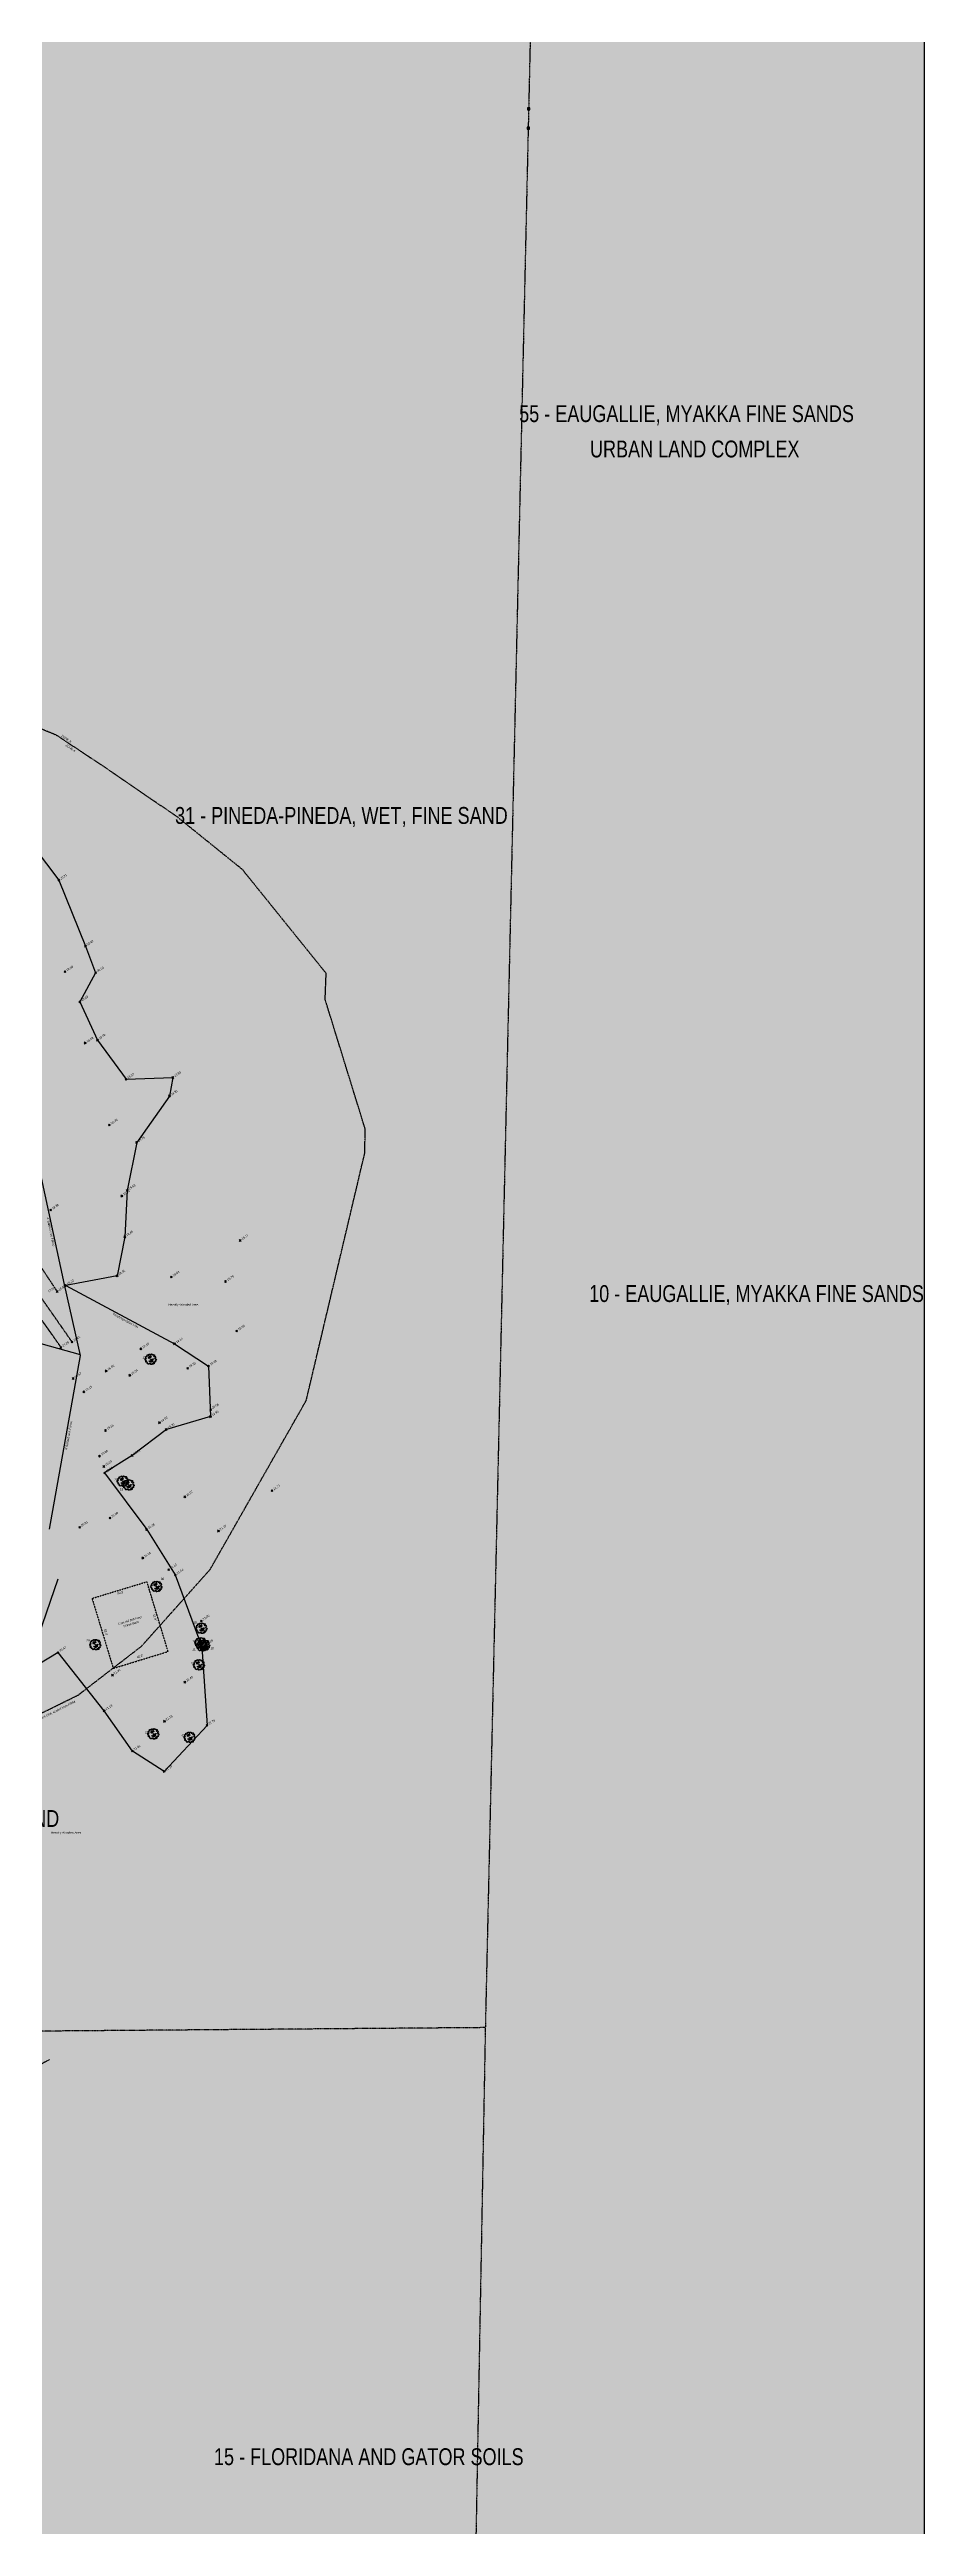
# Model space of a CAD drawing. Header units: inches. Extents: x -625442 to 34963, y -27993 to 66986.
# Drawn here: x -93297 to -85831, y 22077 to 43224 of the extents above; entities that cross this region are included whole.
import ezdxf
from ezdxf.enums import TextEntityAlignment as Align

# ---------------------------------------------------------------- set-up
doc = ezdxf.new("R2010")
doc.units = ezdxf.units.IN
doc.header["$LTSCALE"] = 0.5
doc.header["$MEASUREMENT"] = 0
for name, pattern in [('DASHED2', [0.375, 0.25, -0.125]), ('DIVIDE2', [0.625, 0.25, -0.125, 0, -0.125, 0, -0.125]), ('HIDDEN2', [0.1875, 0.125, -0.0625]), ('PHANTOM', [20, 10, -2, 2, -2, 2, -2])]:
    doc.linetypes.add(name, pattern=pattern)
for name, color, linetype in [('0-TEXT', 30, 'Continuous'), ('BUILDING OH', 80, 'HIDDEN2'), ('FEMA FLOOD ZONE', 190, 'PHANTOM'), ('FENCE', 7, 'FEN_LINE'), ('I-DWG-PEN-01', 7, 'Continuous'), ('SECTION LINE', 101, 'DIVIDE2'), ('SPOT ELEVATION TEXT', 252, 'Continuous'), ('SURVEY MONUMENTS', 1, 'Continuous'), ('TEXT', 7, 'Continuous'), ('TOE OF SLOPE', 36, 'DIVIDE2'), ('TOP OF BANK', 252, 'DASHED2'), ('TREE LINE', 73, 'Continuous'), ('Trees-Anno', 43, 'Continuous'), ('TreesMARK', 46, 'Continuous')]:
    doc.layers.add(name, color=color, linetype=linetype)
doc.styles.add('1-4T', font='Zap601Rm.ttf', dxfattribs={"width": 0.8, "height": 12})
doc.styles.add('BLDG', font='IC-Romans.shx', dxfattribs={"width": 0.8})
doc.styles.get("Standard").update_dxf_attribs({"font": 'Arial.ttf'})
doc.styles.add('TXT', font='IC-Romans.shx')
doc.linetypes.add('FEN_LINE', pattern='A,0.5,-0.2,[" X ",Standard,S=0.1,R=0,X=-0.1,Y=-0.05],-0.25', length=0.95)
pattern_1 = [(45, (-6223878.0124, -12656392.947), (-1.06066017178, 1.06066017178), [])]

# ---------------------------------------------------------------- blocks, each defined once
blk = doc.blocks.new('SPT10')
at = {"color": 0, "linetype": 'Continuous'}
for p, q in [((-0.4, -0.4), (0.4, 0.4)), ((0.4, -0.4), (-0.4, 0.4))]:
    blk.add_line(p, q, dxfattribs=at)
blk = doc.blocks.new('SPT13')
blk.add_hatch(color=0).paths.add_polyline_path([(-0.5, 0.5), (-0.5, -0.5), (0.5, -0.5), (0.5, 0.5)])
at = {"color": 0}
blk.add_lwpolyline([(-0.5, 0.5), (-0.5, -0.5), (0.5, -0.5), (0.5, 0.5)], close=True, dxfattribs=at)
blk = doc.blocks.new('TREE11')
at = {"linetype": 'Continuous'}
for p, q in [((-0.16, 0.18), (-0.18, 0.21)), ((-0.13, 0.18), (-0.18, 0.18)), ((-0.13, 0.24), (-0.13, 0.18)), ((-0.13, 0.18), (-0.1, 0.13)), ((-0.09, 0.24), (-0.05, 0.18)), ((-0.03, 0.25), (-0.06, 0.14)), ((0.01, -0.19), (-0.03, -0.23)), ((0.01, -0.12), (0.01, -0.24)), ((0.01, -0.17), (0.03, -0.23)), ((0.03, -0.23), (0.06, -0.26)), ((0.07, -0.06), (0.11, -0.1)), ((0.1, -0.09), (0.12, -0.16)), ((0.11, -0.1), (0.17, -0.11)), ((0.12, -0.16), (0.16, -0.17)), ((0.14, -0.11), (0.16, -0.13))]:
    blk.add_line(p, q, dxfattribs=at)
for points in [[(-0.04, 0.36), (-0.02, 0.34), (0.01, 0.35), (0.03, 0.36), (0.02, 0.39), (-0.03, 0.4), (-0.02, 0.43), (0.01, 0.45), (0.06, 0.47), (0.1, 0.45), (0.14, 0.45), (0.15, 0.41), (0.14, 0.39), (0.14, 0.38), (0.17, 0.37), (0.2, 0.38), (0.22, 0.39), (0.24, 0.41), (0.31, 0.4), (0.34, 0.38), (0.35, 0.35), (0.34, 0.33), (0.34, 0.28), (0.29, 0.28), (0.25, 0.28), (0.27, 0.25), (0.29, 0.24), (0.33, 0.24), (0.36, 0.27), (0.39, 0.28), (0.41, 0.25), (0.44, 0.22), (0.43, 0.2), (0.45, 0.15), (0.41, 0.15), (0.39, 0.09), (0.35, 0.08), (0.37, 0.06), (0.39, 0.03), (0.42, 0.03), (0.46, 0.04), (0.48, 0.02), (0.47, 0), (0.5, -0.03), (0.49, -0.07), (0.48, -0.08), (0.45, -0.14), (0.43, -0.09), (0.4, -0.1), (0.4, -0.12), (0.44, -0.2), (0.43, -0.23), (0.41, -0.24), (0.41, -0.27), (0.36, -0.27), (0.33, -0.25), (0.31, -0.23), (0.28, -0.24), (0.28, -0.27), (0.25, -0.28), (0.27, -0.3), (0.33, -0.31), (0.32, -0.36), (0.31, -0.42), (0.28, -0.42), (0.25, -0.44), (0.21, -0.42), (0.22, -0.36), (0.18, -0.36), (0.17, -0.38), (0.14, -0.4), (0.16, -0.42), (0.14, -0.46), (0.09, -0.46), (0.07, -0.44), (0, -0.47), (-0.03, -0.47), (-0.03, -0.42), (0, -0.41), (-0.01, -0.38), (-0.06, -0.39), (-0.06, -0.37), (-0.14, -0.37), (-0.15, -0.4), (-0.18, -0.41), (-0.18, -0.43), (-0.24, -0.45), (-0.26, -0.42), (-0.24, -0.4), (-0.25, -0.38), (-0.31, -0.38), (-0.3, -0.29), (-0.32, -0.26), (-0.35, -0.27), (-0.42, -0.27), (-0.42, -0.21), (-0.38, -0.2), (-0.37, -0.15), (-0.38, -0.14), (-0.45, -0.15), (-0.48, -0.13), (-0.47, -0.11), (-0.49, -0.05), (-0.46, -0.05), (-0.44, -0.03), (-0.43, -0.02), (-0.49, -0.02), (-0.52, 0.03), (-0.5, 0.05), (-0.45, 0.08), (-0.41, 0.07), (-0.38, 0.08), (-0.39, 0.12), (-0.44, 0.13), (-0.41, 0.27), (-0.29, 0.27), (-0.28, 0.28), (-0.34, 0.3), (-0.33, 0.36), (-0.34, 0.38), (-0.3, 0.38), (-0.24, 0.39), (-0.22, 0.36), (-0.18, 0.37), (-0.17, 0.4), (-0.16, 0.46), (-0.11, 0.45), (-0.06, 0.42), (-0.07, 0.39)], [(-0.12, 0.26), (-0.07, 0.24), (-0.02, 0.25), (0.03, 0.23), (0.05, 0.2), (0.02, 0.18), (-0.02, 0.13), (-0.09, 0.15), (-0.11, 0.12), (-0.12, 0.09), (-0.17, 0.06), (-0.19, 0.1), (-0.2, 0.17), (-0.18, 0.22), (-0.14, 0.24)], [(0.01, -0.11), (0.08, -0.04), (0.12, -0.05), (0.16, 0.01), (0.21, 0.05), (0.24, 0.03), (0.23, -0.02), (0.19, -0.03), (0.17, -0.07), (0.17, -0.15), (0.15, -0.2), (0.09, -0.23), (0.05, -0.26), (0, -0.24), (-0.05, -0.22), (-0.11, -0.21), (-0.13, -0.17), (-0.12, -0.12), (-0.03, -0.15)]]:
    blk.add_lwpolyline(points, close=True, dxfattribs=at)
blk.add_circle((0, 0), 0.0248, dxfattribs=at)

msp = doc.modelspace()

# ---------------------------------------------------------------- hatches: boundary and pattern name
at = {"layer": 'I-DWG-PEN-01', "true_color": 0xedee99}
h = msp.add_hatch(color=61, dxfattribs=at)
h.dxf.hatch_style = 1
h.paths.add_polyline_path([(-97249.07687, 28214.19198), (-97361.17318, 29846.59999), (-97353.79262, 30054.0043), (-97189.09289, 30230.14189), (-96943.49166, 30423.59989), (-96791.93745, 30461.4854), (-96616.41954, 30419.02713), (-95489.2004, 29687.93072), (-95124.24328, 29603.20213), (-94919.64439, 29647.40755), (-94633.9447, 29774.50197), (-94289.25745, 29973.43249), (-93644.29443, 30632.6096), (-93473.89909, 30806.76021), (-93155.68974, 30968.05738), (-93012.89219, 31040.44006), (-92881.55555, 31031.41971), (-92707.63901, 30951.52889), (-91987.93089, 30955.14334), (-91873.58553, 31068.12197), (-91786.02942, 31256.431), (-91692.75817, 31564.57164), (-91586.07812, 31917.01101), (-91508.03057, 32064.60802), (-91524.44289, 32820.87927), (-92436.49406, 32860.12059), (-92799.85691, 32974.11916), (-93378.69379, 33067.01031), (-94101.48367, 33430.59105), (-94586.6365, 33629.97762), (-95155.06087, 33736.5131), (-95917.3229, 33659.0843), (-96181.17982, 33514.69104), (-96553.93029, 33376.57454), (-96956.00374, 33376.57454), (-97170.84433, 33672.3527), (-97212.4801, 33976.10238), (-97184.06813, 34252.18438), (-96976.04585, 34780.13803), (-96193.40009, 36059.55906), (-96075.22567, 36308.87316), (-96226.23186, 37785.0924), (-96171.92742, 38668.83399), (-96104.6127, 39041.853), (-95933.2726, 39202.8826), (-95776.21677, 39202.8826), (-95688.76742, 39126.44292), (-95404.07838, 38816.08369), (-95308.32322, 38384.83593), (-95108.15124, 38122.16407), (-94875.50335, 37903.73152), (-94693.32372, 37851.61314), (-93741.12429, 37932.25582), (-93802.23279, 39520.04551), (-93836.60187, 40543.13307), (-93822.21084, 41161.6545), (-93556.01947, 43308.08218), (-93456.15056, 44733.83157), (-93527.43669, 45237.05102), (-93732.07829, 45655.24914), (-93870.30194, 45998.02136), (-93812.48159, 46691.40174), (-93709.3174, 47287.15489), (-93441.31826, 48135.24497), (-93217.73772, 48814.7345), (-93121.51282, 49466.72276), (-92813.17324, 50491.27705), (-92308.51921, 51848.68462), (-92075.76381, 52400.1257), (-91326.2495, 53479.54578), (-90704.36062, 54375.16489), (-90081.78118, 55552.96334), (-89795.76122, 56183.15702), (-89711.89895, 56718.00371), (-91785.54545, 56495.52223), (-93463.75175, 56643.70866), (-94754.95178, 56643.70866), (-95546.84267, 56705.7166), (-95551.07756, 56628.18469), (-95777.36309, 53063.52788), (-95514.22457, 53048.31343), (-94990.28286, 52910.85018), (-94571.53375, 52625.8137), (-94326.48769, 52459.01438), (-93968.69759, 52156.81601), (-93754.68972, 51784.78921), (-93693.50293, 51339.33324), (-93702.76955, 51037.94389), (-93843.86856, 50505.399), (-94019.37224, 50103.05146), (-94294.73059, 49736.09969), (-94671.74429, 49386.4067), (-94792.75848, 49344.98993), (-95764.01073, 49449.26368), (-96094.315, 49462.95591), (-96094.55606, 49460.22105), (-96307.95184, 46877.43979), (-96609.02474, 44896.58058), (-96914.01211, 43220.30303), (-97056.45627, 41917.44814), (-97272.12957, 40127.08882), (-97357.0879, 39427.21599), (-97705.87089, 37944.79637), (-98111.75584, 36104.40848), (-98391.13543, 34838.63486), (-98555.88498, 33891.39844), (-98780.92454, 32962.22505), (-99146.11653, 32085.3087), (-100362.58568, 29690.66082), (-100957.57866, 28706.15208), (-101657.25179, 27572.15349), (-102383.53624, 26393.5828), (-103138.23265, 25275.84462), (-104262.17075, 23661.92487), (-105388.55808, 22044.48814), (-106082.60507, 21047.87083), (-107148.46211, 19352.51021), (-108464.62225, 17372.48298), (-109055.33777, 16776.055), (-109717.89458, 15940.69409), (-110061.8265, 15467.53731), (-109922.99168, 15377.95787), (-109504.94006, 15293.56208), (-108989.76677, 15310.44185), (-108276.12252, 15559.41084), (-107122.10702, 15921.17049), (-106334.35821, 16074.2255), (-105204.52706, 16137.89288), (-103260.27884, 15962.70127), (-102540.24244, 15897.82049), (-101641.04587, 15966.96898), (-101265.07129, 16393.91513), (-100799.38407, 17145.3363), (-100402.64854, 17852.43804), (-100111.56674, 18371.23314), (-99962.42939, 18637.04065), (-99471.68691, 19217.76474), (-99103.29115, 19653.70886), (-98799.32257, 20346.20761), (-98706.64206, 20604.12182), (-98687.56789, 21042.61081), (-98796.58244, 21453.8666), (-99047.32231, 21835.16218), (-99391.86722, 22278.64299), (-99642.06619, 22479.21281), (-99974.74668, 22635.82064), (-100284.41394, 22865.14131), (-100428.39867, 23144.11203), (-100356.91325, 23418.86596), (-100256.05504, 23661.23464), (-100043.10764, 23943.12504), (-99672.52792, 24147.63286), (-99329.60573, 24180.7977), (-98895.41224, 24283.05007), (-98575.32212, 24439.97528), (-98162.42337, 24835.86733), (-97665.81893, 25234.54495), (-97428.39538, 25618.29638), (-97203.23482, 26065.48717), (-97124.43289, 26487.36446)])
h.paths.add_polyline_path([(-85830.51263, 66986.05302), (-90855.85068, 66986.05302), (-92291.58733, 65280.22816), (-93083.35246, 64339.51759), (-93478.64811, 63729.64608), (-94075.69796, 62742.663), (-94715.82127, 61530.19717), (-95028.18208, 60553.21316), (-95243.43547, 59384.90037), (-95354.63501, 58316.39949), (-94656.49207, 58859.61827), (-93988.71123, 59279.7854), (-93380.99265, 59579.90522), (-93177.6535, 59644.44463), (-92442.18784, 59644.44463), (-92174.34527, 59486.48407), (-91963.58286, 59326.32958), (-91629.8846, 59174.95084), (-90488.08226, 59042.9139), (-89987.10784, 59044.37447), (-89383.07599, 59185.64013), (-89065.61212, 59277.43431), (-88606.11689, 59428.33852), (-87385.67128, 59408.31264), (-87381.79744, 59435.41027), (-87276.19916, 60778.77909), (-87182.69634, 61968.27542), (-87067.79255, 62509.5785), (-86900.21746, 62893.50249), (-86518.74127, 63280.42466), (-85946.90774, 63580.98511), (-85830.51263, 63642.16335)])
at = {"layer": 'I-DWG-PEN-01', "true_color": 0xd7ebd2}
h = msp.add_hatch(color=254, dxfattribs=at)
h.dxf.hatch_style = 1
h.paths.add_polyline_path([(-104113.74812, 14011.76531), (-103506.62474, 14346.79558), (-102538.05122, 14704.73894), (-101928.13342, 14930.13848), (-101563.80973, 14944.41141), (-101538.18772, 15700.3961), (-101641.04587, 15966.96898), (-102540.24244, 15897.82049), (-103260.27884, 15962.70127), (-105204.52706, 16137.89288), (-106334.35821, 16074.2255), (-107122.10702, 15921.17049), (-108276.12252, 15559.41084), (-108989.76677, 15310.44185), (-109504.94006, 15293.56208), (-109922.99168, 15377.95787), (-110061.8265, 15467.53731), (-110515.39398, 14843.55183), (-111403.60955, 13698.36476), (-112077.51122, 12939.11382), (-113785.26824, 11364.78666), (-114639.1432, 10672.08111), (-110930.77601, 10672.08111), (-110670.89114, 10825.59524), (-109820.24029, 11328.07515), (-108609.82789, 12157.2425), (-107276.13091, 12764.84046), (-106178.43403, 13177.1809), (-104940.22887, 13602.28131)])
h.paths.add_polyline_path([(-91352.61882, 26917.82647), (-90949.40909, 27077.20571), (-90474.95098, 27657.65858), (-89573.93336, 28802.32326), (-90008.8652, 28856.84059), (-90811.21856, 29145.48845), (-91200.9365, 29438.72139), (-91649.55661, 30210.55975), (-91938.13877, 30761.62063), (-91987.93089, 30955.14334), (-92707.63901, 30951.52889), (-92881.55555, 31031.41971), (-93012.89219, 31040.44006), (-93155.68974, 30968.05738), (-93473.89909, 30806.76021), (-93644.29443, 30632.6096), (-94289.25745, 29973.43249), (-94633.9447, 29774.50197), (-94919.64439, 29647.40755), (-95124.24328, 29603.20213), (-95489.2004, 29687.93072), (-96616.41954, 30419.02713), (-96791.93745, 30461.4854), (-96943.49166, 30423.59989), (-97189.09289, 30230.14189), (-97353.79262, 30054.0043), (-97361.17318, 29846.59999), (-97249.07687, 28214.19198), (-97124.43289, 26487.36446), (-97203.23482, 26065.48717), (-97428.39538, 25618.29638), (-97664.19986, 25237.16188), (-97137.73499, 25138.92678), (-95973.19312, 25074.43667), (-95131.31781, 25177.03415), (-94295.07934, 25369.3767), (-93379.76137, 25775.53281), (-92643.73344, 26235.23091), (-91892.50704, 26704.42146)])
h.paths.add_polyline_path([(-91081.55927, 46743.50472), (-90745.29881, 47738.67193), (-90200.74843, 48666.92235), (-90023.25623, 49074.12778), (-89737.97646, 49728.62119), (-89616.69182, 50147.59891), (-89463.11631, 50535.34072), (-88505.99176, 51925.32459), (-87170.96386, 53966.77596), (-86476.41512, 55198.42643), (-85830.51263, 56314.35891), (-85830.51263, 63642.16335), (-85946.90774, 63580.98511), (-86518.74127, 63280.42466), (-86900.21746, 62893.50249), (-87067.79255, 62509.5785), (-87182.69634, 61968.27542), (-87276.19916, 60778.77909), (-87383.92975, 59408.28406), (-87385.67128, 59408.31264), (-87450.27227, 58956.42585), (-87559.02349, 58670.64675), (-87853.05745, 58260.09043), (-88515.08046, 57675.19297), (-89099.41099, 57177.41026), (-89426.07115, 56932.39349), (-89711.89895, 56718.00371), (-89795.76122, 56183.15702), (-90081.78118, 55552.96334), (-90704.36062, 54375.16489), (-91326.2495, 53479.54578), (-92075.76381, 52400.1257), (-92308.51921, 51848.68462), (-92813.17324, 50491.27705), (-93121.51282, 49466.72276), (-93217.73772, 48814.7345), (-93441.31826, 48135.24497), (-93709.3174, 47287.15489), (-93812.48159, 46691.40174), (-93870.30194, 45998.02136), (-93732.07829, 45655.24914), (-93527.43669, 45237.05102), (-93456.15056, 44733.83157), (-93556.01947, 43308.08218), (-93822.21084, 41161.6545), (-93836.60187, 40543.13307), (-93802.23279, 39520.04551), (-93741.12429, 37932.25582), (-93694.00113, 37661.16256), (-93498.40553, 37297.32297), (-93275.63635, 36861.60414), (-92977.75198, 36328.94524), (-92666.18829, 36150.53359), (-92557.89695, 36045.29617), (-92476.06583, 38198.71777), (-92247.60999, 40353.38196), (-91738.74969, 43594.04924), (-91331.45, 46003.94985)])
at = {"layer": 'I-DWG-PEN-01', "true_color": 0xadddf7}
h = msp.add_hatch(color=141, dxfattribs=at)
h.dxf.hatch_style = 1
h.paths.add_polyline_path([(-93896.47198, 17091.29513), (-94026.80974, 17239.35523), (-94208.41999, 17688.10211), (-94425.85125, 18476.43816), (-94610.72831, 18875.81833), (-94820.06728, 19204.56104), (-95056.60117, 19419.19118), (-95721.30737, 19476.27982), (-96353.32416, 19536.43135), (-96705.87595, 19880.14955), (-96766.06633, 20412.91014), (-96682.06883, 20921.03514), (-96551.11899, 21278.29907), (-96430.4393, 21608.10177), (-96369.35215, 22056.64221), (-96395.27309, 22700.40319), (-96508.47969, 22934.55384), (-96976.91415, 23365.67526), (-97277.04045, 23459.56169), (-98052.14195, 23475.20892), (-98509.42372, 23531.25606), (-98646.57267, 23647.32839), (-99034.93122, 24099.67124), (-99128.54527, 24228.14735), (-99329.60573, 24180.7977), (-99672.52792, 24147.63286), (-100043.10764, 23943.12504), (-100256.05504, 23661.23464), (-100356.91325, 23418.86596), (-100428.39867, 23144.11203), (-100284.41394, 22865.14131), (-99974.74668, 22635.82064), (-99642.06619, 22479.21281), (-99391.86722, 22278.64299), (-99047.32231, 21835.16218), (-98796.58244, 21453.8666), (-98687.56789, 21042.61081), (-98706.64206, 20604.12182), (-98799.32257, 20346.20761), (-99103.29115, 19653.70886), (-99471.68691, 19217.76474), (-99962.42939, 18637.04065), (-100111.56674, 18371.23314), (-100402.64854, 17852.43804), (-100799.38407, 17145.3363), (-101265.07129, 16393.91513), (-101641.04587, 15966.96898), (-101538.18772, 15700.3961), (-101563.80973, 14944.41141), (-101212.8095, 14879.32352), (-100731.54979, 14532.18499), (-99910.14362, 14221.20641), (-98810.11229, 13971.70126), (-97043.91572, 13920.8524), (-95352.82723, 13925.22179), (-93333.02255, 14158.99343), (-92151.94736, 14358.55564), (-91273.26887, 14700.6592), (-90725.52716, 15094.07691), (-90090.78447, 15782.89068), (-89861.68556, 15976.12772), (-89971.69905, 16064.8273), (-90361.26753, 16378.92116), (-90680.00538, 16485.09303), (-92163.52709, 16577.2693), (-93200.5425, 16670.73051), (-93453.59566, 16711.9499), (-93646.15914, 16876.88994)])
h.paths.add_polyline_path([(-92977.75198, 36328.94524), (-93275.63635, 36861.60414), (-93498.40553, 37297.32297), (-93694.00113, 37661.16256), (-93741.12429, 37932.25582), (-94693.32372, 37851.61314), (-94875.50335, 37903.73152), (-95108.15124, 38122.16407), (-95308.32322, 38384.83593), (-95404.07838, 38816.08369), (-95688.76742, 39126.44292), (-95776.21677, 39202.8826), (-95933.2726, 39202.8826), (-96104.6127, 39041.853), (-96171.92742, 38668.83399), (-96226.23186, 37785.0924), (-96075.22567, 36308.87316), (-96193.40009, 36059.55906), (-96976.04585, 34780.13803), (-97184.06813, 34252.18438), (-97212.4801, 33976.10238), (-97170.84433, 33672.3527), (-96956.00374, 33376.57454), (-96553.93029, 33376.57454), (-96181.17982, 33514.69104), (-95917.3229, 33659.0843), (-95155.06087, 33736.5131), (-94586.6365, 33629.97762), (-94101.48367, 33430.59105), (-93378.69379, 33067.01031), (-92799.85691, 32974.11916), (-92436.49406, 32860.12059), (-91524.44289, 32820.87927), (-90618.47696, 32878.00797), (-90458.681, 32983.33247), (-90054.08806, 33394.43727), (-89929.69318, 33527.1891), (-89872.84078, 34063.97088), (-89875.30334, 34341.63055), (-90007.47023, 34484.46155), (-90348.15048, 34615.90071), (-90586.22881, 34694.63602), (-90999.82505, 34867.4334), (-91662.62384, 35307.839), (-92284.60534, 35779.71161), (-92666.18829, 36150.53359)])
h.paths.add_polyline_path([(-93843.86856, 50505.399), (-93702.76955, 51037.94389), (-93693.50293, 51339.33324), (-93754.68972, 51784.78921), (-93968.69759, 52156.81601), (-94326.48769, 52459.01438), (-94571.53375, 52625.8137), (-94990.28286, 52910.85018), (-95514.22457, 53048.31343), (-95776.95059, 53063.50403), (-96094.315, 49462.95591), (-95764.01073, 49449.26368), (-94792.75848, 49344.98993), (-94671.74429, 49386.4067), (-94294.73059, 49736.09969), (-94019.37224, 50103.05146)])
h.paths.add_polyline_path([(-87853.05745, 58260.09043), (-87559.02349, 58670.64675), (-87450.27227, 58956.42585), (-87385.67128, 59408.31264), (-88606.11689, 59428.33852), (-89065.61212, 59277.43431), (-89383.07599, 59185.64013), (-89987.10784, 59044.37447), (-90488.08226, 59042.9139), (-91629.8846, 59174.95084), (-91963.58286, 59326.32958), (-92174.34527, 59486.48407), (-92442.18784, 59644.44463), (-93177.6535, 59644.44463), (-93380.99265, 59579.90522), (-93988.71123, 59279.7854), (-94656.49207, 58859.61827), (-95354.63501, 58316.39949), (-95474.06918, 58038.04651), (-95546.84267, 56705.7166), (-94754.95178, 56643.70866), (-93463.75175, 56643.70866), (-91785.54545, 56495.52223), (-89711.89895, 56718.00371), (-89426.07115, 56932.39349), (-89099.41099, 57177.41026), (-88515.08046, 57675.19297)])
at = {"layer": 'I-DWG-PEN-01', "true_color": 0xcecce6}
h = msp.add_hatch(dxfattribs=at)
h.set_pattern_fill('ANSI31', color=254, scale=12)
h.set_pattern_definition(pattern_1)
h.paths.add_polyline_path([(-85830.51263, 56314.35891), (-86476.41512, 55198.42643), (-87170.96386, 53966.77596), (-88505.99176, 51925.32459), (-89463.11631, 50535.34072), (-89527.09943, 50373.79849), (-89400.70536, 50009.83369), (-89232.32267, 49524.95833), (-89204.81795, 48804.48585), (-89299.44858, 48302.13843), (-89509.81955, 47722.54401), (-89741.52617, 47084.1676), (-90163.06702, 45877.89394), (-90297.49719, 44816.03343), (-90434.41126, 42474.17875), (-90305.26208, 41322.94911), (-89956.89522, 38790.67467), (-89729.66354, 37883.59473), (-89552.2311, 37509.25999), (-89108.63575, 36974.03121), (-88885.19756, 36527.45978), (-88806.33158, 35969.24702), (-85830.51263, 35609.30058)])
at = {"layer": 'I-DWG-PEN-01', "true_color": 0xddb3d4}
h = msp.add_hatch(dxfattribs=at)
h.set_pattern_fill('ANSI31', color=254, scale=12)
h.set_pattern_definition(pattern_1)
h.paths.add_polyline_path([(-89729.66354, 37883.59473), (-89956.89522, 38790.67467), (-90305.26208, 41322.94911), (-90434.41126, 42474.17875), (-90297.49719, 44816.03343), (-90163.06702, 45877.89394), (-89741.52617, 47084.1676), (-89509.81955, 47722.54401), (-89299.44858, 48302.13843), (-89204.81795, 48804.48585), (-89232.32267, 49524.95833), (-89400.70536, 50009.83369), (-89527.09943, 50373.79849), (-89616.69182, 50147.59891), (-89737.97646, 49728.62119), (-90023.25623, 49074.12778), (-90200.74843, 48666.92235), (-90745.29881, 47738.67193), (-91081.55927, 46743.50472), (-91331.45, 46003.94985), (-91738.74969, 43594.04924), (-92247.60999, 40353.38196), (-92476.06583, 38198.71777), (-92557.89695, 36045.29617), (-92284.60534, 35779.71161), (-91662.62384, 35307.839), (-90999.82505, 34867.4334), (-90586.22881, 34694.63602), (-90348.15048, 34615.90071), (-90007.47023, 34484.46155), (-89875.30334, 34341.63055), (-89872.84078, 34063.97088), (-89929.69318, 33527.1891), (-90054.08806, 33394.43727), (-90458.681, 32983.33247), (-90618.47696, 32878.00797), (-91524.44289, 32820.87927), (-91508.03057, 32064.60802), (-91586.07812, 31917.01101), (-91692.75817, 31564.57164), (-91786.02942, 31256.431), (-91873.58553, 31068.12197), (-91987.93089, 30955.14334), (-91938.13877, 30761.62063), (-91649.55661, 30210.55975), (-91200.9365, 29438.72139), (-90811.21856, 29145.48845), (-90008.8652, 28856.84059), (-89058.98599, 28737.77624), (-88766.70287, 28502.0017), (-88443.01854, 28183.95444), (-87853.29231, 28134.84348), (-87344.8021, 28253.71062), (-87029.85364, 28439.07227), (-87099.25069, 28638.00438), (-87814.97317, 29666.0622), (-88462.53398, 30497.20163), (-88704.71894, 31075.34164), (-88872.08763, 31944.28647), (-88849.2271, 33883.04792), (-88806.33158, 35969.24702), (-88885.19756, 36527.45978), (-89108.63575, 36974.03121), (-89552.2311, 37509.25999)])
at = {"layer": 'I-DWG-PEN-01', "true_color": 0xcecce6}
h = msp.add_hatch(dxfattribs=at)
h.set_pattern_fill('ANSI31', color=254, scale=12)
h.set_pattern_definition(pattern_1)
h.paths.add_polyline_path([(-85830.51263, 18590.30237), (-85921.47078, 18436.80551), (-86365.57144, 17978.92234), (-86883.69126, 17595.0076), (-87641.48367, 17278.01108), (-88553.5633, 16888.25097), (-89472.49682, 16304.39501), (-90090.78447, 15782.89068), (-90725.52716, 15094.07691), (-91273.26887, 14700.6592), (-92151.94736, 14358.55564), (-93333.02255, 14158.99343), (-95352.82723, 13925.22179), (-97043.91572, 13920.8524), (-98810.11229, 13971.70126), (-99910.14362, 14221.20641), (-100731.54979, 14532.18499), (-101212.8095, 14879.32352), (-101563.80973, 14944.41141), (-101928.13342, 14930.13848), (-102538.05122, 14704.73894), (-103506.62474, 14346.79558), (-104113.74812, 14011.76531), (-104940.22887, 13602.28131), (-106178.43403, 13177.1809), (-107276.13091, 12764.84046), (-108609.82789, 12157.2425), (-109820.24029, 11328.07515), (-110670.89114, 10825.59524), (-110930.77601, 10672.08111), (-85830.51263, 10672.08111)])
h.paths.add_polyline_path([(-85830.51263, 35609.30058), (-88806.33158, 35969.24702), (-88849.2271, 33883.04792), (-88872.08763, 31944.28647), (-88704.71894, 31075.34164), (-88462.53398, 30497.20163), (-87814.97317, 29666.0622), (-87099.25069, 28638.00438), (-86668.33112, 27402.73946), (-86351.94196, 25718.73998), (-85849.51562, 21754.95705), (-85830.51263, 21537.90717)])
at = {"layer": 'I-DWG-PEN-01', "true_color": 0xfeeab9}
h = msp.add_hatch(dxfattribs=at)
h.set_pattern_fill('ANSI31', color=254, scale=12)
h.set_pattern_definition(pattern_1)
h.paths.add_polyline_path([(-85830.51263, 21537.90717), (-85849.51562, 21754.95705), (-86351.94196, 25718.73998), (-86668.33112, 27402.73946), (-87029.85364, 28439.07227), (-87344.8021, 28253.71062), (-87853.29231, 28134.84348), (-88443.01854, 28183.95444), (-88766.70287, 28502.0017), (-89058.98599, 28737.77624), (-89573.93336, 28802.32326), (-90474.95098, 27657.65858), (-90949.40909, 27077.20571), (-91352.61882, 26917.82647), (-91892.50704, 26704.42146), (-92643.73344, 26235.23091), (-93379.76137, 25775.53281), (-94295.07934, 25369.3767), (-95131.31781, 25177.03415), (-95973.19312, 25074.43667), (-97137.73499, 25138.92678), (-97662.86862, 25236.91348), (-98162.42337, 24835.86733), (-98575.32212, 24439.97528), (-98895.41224, 24283.05007), (-99128.54527, 24228.14735), (-99034.93122, 24099.67124), (-98646.57267, 23647.32839), (-98509.42372, 23531.25606), (-98052.14195, 23475.20892), (-97277.04045, 23459.56169), (-96976.91415, 23365.67526), (-96508.47969, 22934.55384), (-96395.27309, 22700.40319), (-96369.35215, 22056.64221), (-96430.4393, 21608.10177), (-96551.11899, 21278.29907), (-96682.06883, 20921.03514), (-96766.06633, 20412.91014), (-96705.87595, 19880.14955), (-96353.32416, 19536.43135), (-95721.30737, 19476.27982), (-95056.60117, 19419.19118), (-94820.06728, 19204.56104), (-94610.72831, 18875.81833), (-94425.85125, 18476.43816), (-94208.41999, 17688.10211), (-94026.80974, 17239.35523), (-93896.47198, 17091.29513), (-93646.15914, 16876.88994), (-93453.59566, 16711.9499), (-93200.5425, 16670.73051), (-92163.52709, 16577.2693), (-90680.00538, 16485.09303), (-90361.26753, 16378.92116), (-89971.69905, 16064.8273), (-89861.68556, 15976.12772), (-89472.49682, 16304.39501), (-88553.5633, 16888.25097), (-87641.48367, 17278.01108), (-86883.69126, 17595.0076), (-86365.57144, 17978.92234), (-85921.47078, 18436.80551), (-85830.51263, 18590.30237)])

# ---------------------------------------------------------------- linework, layer by layer
at = {"layer": 'BUILDING OH'}
for points in [[(-92934.45234, 30000.88664), (-92465.69593, 30143.1234)], [(-92934.45234, 30000.88664), (-92753.1118, 29403.58621), (-92284.99687, 29547.24549), (-92465.69593, 30143.1234)]]:
    msp.add_lwpolyline(points, dxfattribs=at)
at = {"layer": 'FEMA FLOOD ZONE'}
for points in [[(-94621.41384, 28403.05273), (-93051.84379, 29175.61297), (-92512.1541, 29592.33613), (-91926.43524, 30247.61468), (-91106.21353, 31690.11821), (-90606.8183, 33801.41301), (-90602.54048, 34006.71055), (-90944.75809, 35114.46209), (-90936.20274, 35336.86771), (-91650.92597, 36223.53279), (-92207.02973, 36672.62127), (-92857.24325, 37117.43274), (-93238.52313, 37370.41994), (-93696.23903, 37558.60941)], [(-93295.82795, 26063.00697), (-94169.01102, 25607.43556)]]:
    msp.add_lwpolyline(points, dxfattribs=at)
at = {"layer": 'FENCE'}
for points in [[(-93167.98824, 32679.97527), (-94112.26424, 37048.47446), (-95098.9217, 41554.5855)], [(-93298.58188, 30591.55128), (-93032.49767, 32075.12091), (-93167.98824, 32679.97527)], [(-94605.50601, 32520.83878), (-93034.23934, 32082.89605)], [(-93225.32605, 30165.28872), (-93620.36139, 29012.98269), (-94257.37465, 27150.97457)]]:
    msp.add_lwpolyline(points, dxfattribs=at)
at = {"layer": 'SECTION LINE'}
for p, q in [((-88791.04081, 61205.17811), (-89577.99515, 26336.05729)), ((-89577.99515, 26336.05729), (-153965.77837, 25821.4055)), ((-89577.99515, 26336.05729), (-90579.36646, -27992.99506))]:
    msp.add_line(p, q, dxfattribs=at)
at = {"layer": 'TEXT'}
msp.add_lwpolyline([(-85830.51263, 66986.05302), (-114639.1432, 66986.05302), (-114639.1432, 10672.08111), (-85830.51263, 10672.08111)], close=True, dxfattribs=at)
at = {"layer": 'TOE OF SLOPE'}
msp.add_lwpolyline([(-93376.28769, 32578.464), (-93104.85032, 32188.80771)], dxfattribs=at)
at = {"layer": 'TOP OF BANK'}
for points in [[(-97147.22242, 43249.04301), (-97214.51502, 42669.28126), (-97260.07486, 42216.49218), (-97328.1875, 41597.11566), (-97333.87618, 41248.42889), (-97343.61526, 40787.83696), (-97330.05528, 40567.54929), (-97406.04393, 39884.59469), (-97452.26662, 39264.61154), (-97420.24953, 38641.51166), (-97425.43995, 38047.61921), (-97316.05855, 37510.12092), (-97022.33877, 36960.74134), (-96829.10914, 36305.77726), (-96470.02823, 36114.20339), (-95658.28989, 35253.11098), (-95296.67903, 35054.70003), (-94794.44457, 34678.80867), (-94317.23467, 34127.90182), (-93930.87423, 33629.78006), (-93557.32206, 33112.47878), (-93232.11382, 32620.60424)], [(-93465.75694, 32519.36882), (-93199.05012, 32142.94801)]]:
    msp.add_lwpolyline(points, dxfattribs=at)
at = {"layer": 'TREE LINE'}
msp.add_lwpolyline([(-93543.04825, 36563.61945), (-93216.57089, 36132.667), (-92990.43269, 35569.21519), (-92903.21643, 35342.23623), (-93037.25822, 35093.59395), (-92887.66144, 34767.89942), (-92643.70721, 34432.34687), (-92244.69477, 34447.90914), (-92272.92463, 34289.43621), (-92553.22952, 33893.05736), (-92633.61025, 33482.91386), (-92654.83008, 33087.88213), (-92720.17488, 32754.39521), (-93158.57659, 32671.54507), (-92230.10774, 32174.69001), (-91939.23403, 31983.67149), (-91923.21481, 31552.4549), (-92299.33398, 31442.59741), (-92591.6128, 31220.57616), (-92826.55554, 31071.44045), (-92467.67613, 30588.28975), (-92223.87327, 30200.95328), (-91998.18065, 29587.80053), (-91952.68818, 28916.79704), (-92319.00272, 28523.52181), (-92589.90968, 28697.64521), (-92830.4359, 29041.57703), (-93223.852, 29538.04173), (-93395.34255, 29432.99685)], dxfattribs=at)

# ---------------------------------------------------------------- block references
at = {"layer": 'SPOT ELEVATION TEXT', "xscale": 19.2, "yscale": 19.2, "zscale": 19.2}
for p in [(-93216.57089, 36132.667), (-92990.43269, 35569.21519), (-93165.43172, 35350.91361), (-92903.21643, 35342.23623), (-93037.25822, 35093.59395), (-92992.42673, 34741.69508), (-92887.66144, 34767.89942), (-92643.70721, 34432.34687), (-92272.92463, 34289.43621), (-92244.69477, 34447.90914), (-92786.74061, 34041.9736), (-92553.22952, 33893.05736), (-92680.36805, 33436.03694), (-92633.61025, 33482.91386), (-93287.97268, 33316.32076), (-92654.83008, 33087.88213), (-91669.52942, 33056.66459), (-93232.11382, 32620.60424), (-93158.57659, 32671.54507), (-92720.17488, 32754.39521), (-92256.98031, 32743.92861), (-91792.99557, 32705.72503), (-93199.05012, 32142.94801), (-93104.85032, 32188.80771), (-92230.10774, 32174.69001), (-91700.27731, 32283.49949), (-92813.79036, 31942.10041), (-92515.95481, 32130.86859), (-92118.55097, 31965.64523), (-91939.23403, 31983.67149), (-93093.92335, 31877.50411), (-93002.56506, 31764.14334), (-92611.95592, 31904.48461), (-91923.21481, 31552.4549), (-91922.10557, 31612.60574), (-92818.37784, 31434.39648), (-92358.48127, 31500.43065), (-92299.33398, 31442.59741), (-92868.33173, 31215.04309), (-92833.96676, 31126.13303), (-92591.6128, 31220.57616), (-92826.55554, 31071.44045), (-92142.45743, 30867.87956), (-91399.07359, 30919.60013), (-92780.73029, 30686.31259), (-93039.82151, 30607.93032), (-92467.67613, 30588.28975), (-91855.32419, 30575.73069), (-92501.14738, 30345.32113), (-92280.36045, 30245.09177), (-92223.87327, 30200.95328), (-92001.45211, 29808.03079), (-93223.852, 29538.04173), (-91998.18065, 29587.80053), (-92759.85976, 29345.67371), (-92142.43381, 29285.65741), (-92830.4359, 29041.57703), (-92315.73597, 28951.79152), (-91952.68818, 28916.79704), (-92589.90968, 28697.64521), (-92319.00272, 28523.52181)]:
    msp.add_blockref('SPT10', p, dxfattribs=at)
at = {"layer": 'SURVEY MONUMENTS', "xscale": 19.2, "yscale": 19.2, "zscale": 19.2}
for p in [(-89208.63496, 42718.21083), (-89211.44771, 42553.12892)]:
    msp.add_blockref('SPT13', p, dxfattribs=at)
at = {"layer": 'TreesMARK', "color": 46, "xscale": 96, "yscale": 96, "zscale": 96}
for p in [(-92433.43589, 32042.39204), (-92671.50696, 31002.05353), (-92622.53512, 30969.52246), (-92384.43299, 30102.39237), (-92905.73537, 29605.41246), (-92008.02929, 29622.05731), (-92000.32885, 29745.85614), (-91995.16412, 29595.10992), (-91976.60489, 29601.40617), (-92021.45154, 29433.66044), (-92410.84008, 28843.75526), (-92101.10385, 28814.64999)]:
    msp.add_blockref('TREE11', p, dxfattribs=at)

# ---------------------------------------------------------------- texts
at = {"layer": '0-TEXT', "style": '1-4T', "width": 0.8}
for s, p in [('55 - EAUGALLIE, MYAKKA FINE SANDS', (-89288.82918, 40043.70063)), ('URBAN LAND COMPLEX', (-88684.65498, 39741.95539)), ('31 - PINEDA-PINEDA, WET, FINE SAND', (-92225.72402, 36613.24835)), ('10 - EAUGALLIE, MYAKKA FINE SANDS', (-88691.70103, 32531.26694)), ('4 - BRADENTON FINE SAND', (-95266.39882, 28049.31634)), ('15 - FLORIDANA AND GATOR SOILS', (-91893.4778, 22600.87736))]:
    msp.add_text(s, height=143.856, dxfattribs=at).set_placement(p)
at = {"layer": 'SPOT ELEVATION TEXT', "style": 'BLDG', "width": 0.8}
for s, p in [('20.21', (-93171.45872, 36154.26682)), ('20.02', (-92945.32051, 35590.81501)), ('19.68', (-93120.31955, 35372.51342)), ('20.00', (-92858.10426, 35363.83604)), ('19.63', (-92992.14604, 35115.19376)), ('19.48', (-92947.31455, 34763.29489)), ('19.69', (-92842.54926, 34789.49924)), ('19.57', (-92598.59503, 34453.94669)), ('19.93', (-92199.5826, 34469.50895)), ('19.81', (-92227.81245, 34311.03603)), ('19.45', (-92741.62844, 34063.57342)), ('19.75', (-92508.11735, 33914.65717)), ('19.45', (-92635.25588, 33457.63675)), ('19.53', (-92588.49807, 33504.51367)), ('19.38', (-93242.8605, 33337.92057)), ('19.44', (-92609.7179, 33109.48195)), ('19.77', (-91624.41725, 33078.2644)), ('18.91', (-92675.06271, 32775.99503)), ('19.43', (-92211.86813, 32765.52843)), ('17.99', (-93276.75396, 32627.43465)), ('18.98', (-93187.00165, 32642.20405)), ('19.22', (-93113.46442, 32693.14489)), ('19.79', (-91747.8834, 32727.32484)), ('19.26', (-93153.93795, 32164.54783)), ('18.41', (-93059.73814, 32210.40752)), ('19.10', (-92470.84264, 32152.46841)), ('19.14', (-92184.99556, 32196.28983)), ('19.55', (-91655.16513, 32305.0993)), ('18.65', (-92768.67819, 31963.70022)), ('19.04', (-92566.84375, 31926.08442)), ('19.35', (-92073.4388, 31987.24505)), ('19.58', (-91894.12186, 32005.2713)), ('19.57', (-93048.81117, 31899.10392)), ('19.15', (-92957.45288, 31785.74315)), ('19.50', (-92313.3691, 31522.03046)), ('19.95', (-91878.10263, 31574.05471)), ('20.06', (-91876.99339, 31634.20556)), ('19.55', (-92773.26567, 31455.9963)), ('19.70', (-92254.22181, 31464.19722)), ('19.96', (-92823.21955, 31236.64291)), ('19.83', (-92788.85459, 31147.73285)), ('19.80', (-92781.44337, 31093.04026)), ('19.51', (-92546.50063, 31242.17597)), ('21.07', (-92097.34526, 30889.47937)), ('21.77', (-91353.96142, 30941.19994)), ('21.06', (-92735.61812, 30707.91241)), ('20.81', (-92994.70934, 30629.53013)), ('21.06', (-92422.56395, 30609.88956)), ('21.27', (-91810.21202, 30597.33051)), ('21.16', (-92456.0352, 30366.92094)), ('21.10', (-92235.24828, 30266.69159)), ('21.04', (-92178.76109, 30222.55309)), ('22.65', (-91956.33993, 29829.6306)), ('21.89', (-91927.00479, 29618.81069)), ('20.47', (-93178.73982, 29559.64154)), ('21.83', (-92714.74758, 29367.27352)), ('21.43', (-92097.32163, 29307.25722)), ('21.18', (-92785.32372, 29063.17684)), ('21.15', (-92270.6238, 28973.39134)), ('22.78', (-91907.57601, 28938.39685)), ('21.82', (-92544.7975, 28719.24502)), ('21.19', (-92273.89054, 28545.12162))]:
    msp.add_text(s, height=19.2, rotation=33, dxfattribs=at).set_placement(p, align=Align.CENTER)
at = {"layer": 'TEXT', "char_height": 19.2, "style": 'TXT'}
for s, insert, attachment_point, rotation in [('ZONE X', (-93148.29748, 37347.81857), 2, 325.623945295), ('ZONE A', (-93111.86037, 37268.05289), 2, 325.623945295), ("4' Barbed-wire Fence", (-93303.09226, 33254.44769), 1, 282.350561994), ('Tree/Vegetation Line', (-92752.64887, 32440.46519), 1, 331.847259247), ("4' Barbed-wire Fence", (-93165.83356, 31269.96107), 1, 79.831879523), ("40.8'", (-92695.89293, 30058.22541), 2, 16.879596438), ('Covered Dirt Floor \\PHorse Barn', (-92613.21441, 29822.35529), 2, 16.879596438), ("51.9'", (-92389.12672, 29841.00559), 2, 286.869846399), ("52.0'", (-92807.36771, 29715.02748), 2, 286.888301108), ("40.8'", (-92528.8542, 29514.78686), 2, 17.060669347), ('Approximate Flood Zone Line, scaled from FIRM', (-93340.31246, 29003.26195), 2, 26.206936089)]:
    msp.add_mtext(s, dxfattribs=dict(at, insert=insert, attachment_point=attachment_point, rotation=rotation))
at = {"layer": 'TEXT', "char_height": 19.2, "attachment_point": 2, "style": 'TXT'}
for insert in [(-92154.74201, 32518.3001), (-93155.90143, 28010.06762)]:
    msp.add_mtext('Heavily Wooded Area', dxfattribs=dict(at, insert=insert))
at = {"layer": 'Trees-Anno', "char_height": 19.2, "attachment_point": 9, "style": 'TXT'}
for s, insert in [('10', (-92475.29681, 32047.80994)), ('20', (-92713.36787, 31007.47143)), ('13', (-92668.68195, 30922.74055)), ('30', (-92318.04909, 30157.34132)), ('29', (-92953.52589, 29632.96333)), ('14', (-92049.8902, 29627.47521)), ('18', (-92040.33671, 29785.08582)), ('20', (-92063.31246, 29439.07834)), ('11', (-92049.74543, 29554.56857)), ('10', (-91895.65245, 29566.14225)), ('22', (-92452.70099, 28849.17316)), ('40', (-92142.96477, 28820.06789))]:
    msp.add_mtext(s, dxfattribs=dict(at, insert=insert))

doc.saveas('drawing.dxf')
